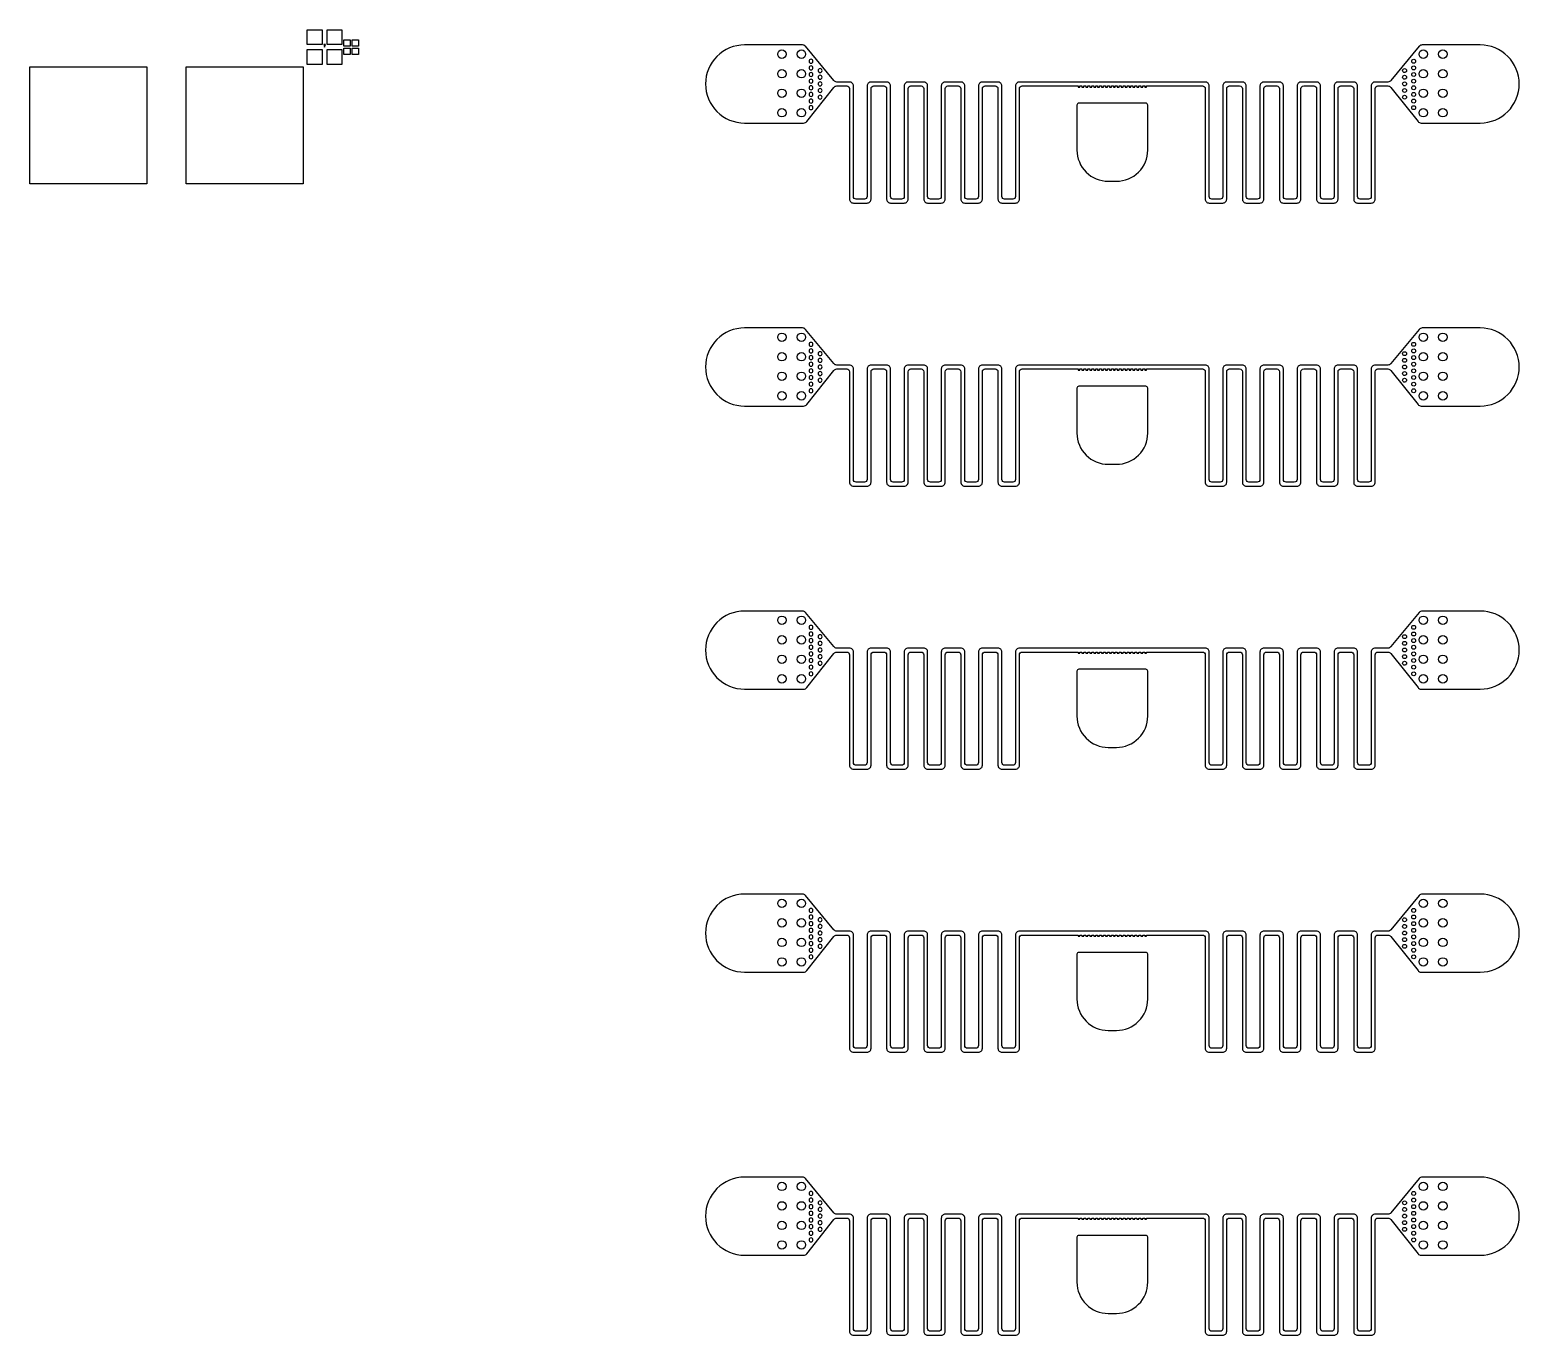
# Model space of a CAD drawing. Header units: millimetres. Extents: x -41.5 to 41.5, y -33 to 36.3.
# Drawn here: x -41.55 to -3.41, y -32.99 to 0.44 of the extents above; entities that cross this region are included whole.
import ezdxf

# ---------------------------------------------------------------- set-up
doc = ezdxf.new("R2010")
doc.units = ezdxf.units.MM

# ---------------------------------------------------------------- blocks, each defined once
blk = doc.blocks.new('*U154')
blk.add_circle((0, 0), 0.05)
blk = doc.blocks.new('*U155')
at = {"color": 0, "linetype": 'ByBlock', "lineweight": -2, "transparency": 16777216}
for p in [(0, 1.19), (0, 1.02), (0, 0.85), (0, 0.68), (0, 0.51), (0, 0.34), (0, 0.17), (0, 0)]:
    blk.add_blockref('*U154', p, dxfattribs=at)
blk = doc.blocks.new('*U156')
blk.add_circle((0, 0), 0.05)
blk = doc.blocks.new('*U149')
at = {"color": 0, "linetype": 'ByBlock', "lineweight": -2, "transparency": 16777216}
for p in [(0, 0.68), (0, 0.51), (0, 0.34), (0, 0.17), (0, 0)]:
    blk.add_blockref('*U156', p, dxfattribs=at)
blk = doc.blocks.new('*U151')
blk.add_circle((0, 0), 0.05)
blk = doc.blocks.new('*U150')
at = {"color": 0, "linetype": 'ByBlock', "lineweight": -2, "transparency": 16777216}
for p in [(0, 1.19), (0, 1.02), (0, 0.85), (0, 0.68), (0, 0.51), (0, 0.34), (0, 0.17), (0, 0)]:
    blk.add_blockref('*U151', p, dxfattribs=at)
blk = doc.blocks.new('*U152')
blk.add_circle((0, 0), 0.05)
blk = doc.blocks.new('*U153')
at = {"color": 0, "linetype": 'ByBlock', "lineweight": -2, "transparency": 16777216}
for p in [(0, 0.68), (0, 0.51), (0, 0.34), (0, 0.17), (0, 0)]:
    blk.add_blockref('*U152', p, dxfattribs=at)
blk = doc.blocks.new('*U250')
blk.add_circle((0, 0), 0.05)
blk = doc.blocks.new('*U251')
at = {"color": 0, "linetype": 'ByBlock', "lineweight": -2, "transparency": 16777216}
for p in [(0, 1.19), (0, 1.02), (0, 0.85), (0, 0.68), (0, 0.51), (0, 0.34), (0, 0.17), (0, 0)]:
    blk.add_blockref('*U250', p, dxfattribs=at)
blk = doc.blocks.new('*U252')
blk.add_circle((0, 0), 0.05)
blk = doc.blocks.new('*U245')
at = {"color": 0, "linetype": 'ByBlock', "lineweight": -2, "transparency": 16777216}
for p in [(0, 0.68), (0, 0.51), (0, 0.34), (0, 0.17), (0, 0)]:
    blk.add_blockref('*U252', p, dxfattribs=at)
blk = doc.blocks.new('*U247')
blk.add_circle((0, 0), 0.05)
blk = doc.blocks.new('*U246')
at = {"color": 0, "linetype": 'ByBlock', "lineweight": -2, "transparency": 16777216}
for p in [(0, 1.19), (0, 1.02), (0, 0.85), (0, 0.68), (0, 0.51), (0, 0.34), (0, 0.17), (0, 0)]:
    blk.add_blockref('*U247', p, dxfattribs=at)
blk = doc.blocks.new('*U248')
blk.add_circle((0, 0), 0.05)
blk = doc.blocks.new('*U249')
at = {"color": 0, "linetype": 'ByBlock', "lineweight": -2, "transparency": 16777216}
for p in [(0, 0.68), (0, 0.51), (0, 0.34), (0, 0.17), (0, 0)]:
    blk.add_blockref('*U248', p, dxfattribs=at)
blk = doc.blocks.new('*U258')
blk.add_circle((0, 0), 0.05)
blk = doc.blocks.new('*U259')
at = {"color": 0, "linetype": 'ByBlock', "lineweight": -2, "transparency": 16777216}
for p in [(0, 1.19), (0, 1.02), (0, 0.85), (0, 0.68), (0, 0.51), (0, 0.34), (0, 0.17), (0, 0)]:
    blk.add_blockref('*U258', p, dxfattribs=at)
blk = doc.blocks.new('*U260')
blk.add_circle((0, 0), 0.05)
blk = doc.blocks.new('*U253')
at = {"color": 0, "linetype": 'ByBlock', "lineweight": -2, "transparency": 16777216}
for p in [(0, 0.68), (0, 0.51), (0, 0.34), (0, 0.17), (0, 0)]:
    blk.add_blockref('*U260', p, dxfattribs=at)
blk = doc.blocks.new('*U255')
blk.add_circle((0, 0), 0.05)
blk = doc.blocks.new('*U254')
at = {"color": 0, "linetype": 'ByBlock', "lineweight": -2, "transparency": 16777216}
for p in [(0, 1.19), (0, 1.02), (0, 0.85), (0, 0.68), (0, 0.51), (0, 0.34), (0, 0.17), (0, 0)]:
    blk.add_blockref('*U255', p, dxfattribs=at)
blk = doc.blocks.new('*U256')
blk.add_circle((0, 0), 0.05)
blk = doc.blocks.new('*U257')
at = {"color": 0, "linetype": 'ByBlock', "lineweight": -2, "transparency": 16777216}
for p in [(0, 0.68), (0, 0.51), (0, 0.34), (0, 0.17), (0, 0)]:
    blk.add_blockref('*U256', p, dxfattribs=at)
blk = doc.blocks.new('*U266')
blk.add_circle((0, 0), 0.05)
blk = doc.blocks.new('*U267')
at = {"color": 0, "linetype": 'ByBlock', "lineweight": -2, "transparency": 16777216}
for p in [(0, 1.19), (0, 1.02), (0, 0.85), (0, 0.68), (0, 0.51), (0, 0.34), (0, 0.17), (0, 0)]:
    blk.add_blockref('*U266', p, dxfattribs=at)
blk = doc.blocks.new('*U268')
blk.add_circle((0, 0), 0.05)
blk = doc.blocks.new('*U261')
at = {"color": 0, "linetype": 'ByBlock', "lineweight": -2, "transparency": 16777216}
for p in [(0, 0.68), (0, 0.51), (0, 0.34), (0, 0.17), (0, 0)]:
    blk.add_blockref('*U268', p, dxfattribs=at)
blk = doc.blocks.new('*U263')
blk.add_circle((0, 0), 0.05)
blk = doc.blocks.new('*U262')
at = {"color": 0, "linetype": 'ByBlock', "lineweight": -2, "transparency": 16777216}
for p in [(0, 1.19), (0, 1.02), (0, 0.85), (0, 0.68), (0, 0.51), (0, 0.34), (0, 0.17), (0, 0)]:
    blk.add_blockref('*U263', p, dxfattribs=at)
blk = doc.blocks.new('*U264')
blk.add_circle((0, 0), 0.05)
blk = doc.blocks.new('*U265')
at = {"color": 0, "linetype": 'ByBlock', "lineweight": -2, "transparency": 16777216}
for p in [(0, 0.68), (0, 0.51), (0, 0.34), (0, 0.17), (0, 0)]:
    blk.add_blockref('*U264', p, dxfattribs=at)
blk = doc.blocks.new('*U274')
blk.add_circle((0, 0), 0.05)
blk = doc.blocks.new('*U275')
at = {"color": 0, "linetype": 'ByBlock', "lineweight": -2, "transparency": 16777216}
for p in [(0, 1.19), (0, 1.02), (0, 0.85), (0, 0.68), (0, 0.51), (0, 0.34), (0, 0.17), (0, 0)]:
    blk.add_blockref('*U274', p, dxfattribs=at)
blk = doc.blocks.new('*U276')
blk.add_circle((0, 0), 0.05)
blk = doc.blocks.new('*U269')
at = {"color": 0, "linetype": 'ByBlock', "lineweight": -2, "transparency": 16777216}
for p in [(0, 0.68), (0, 0.51), (0, 0.34), (0, 0.17), (0, 0)]:
    blk.add_blockref('*U276', p, dxfattribs=at)
blk = doc.blocks.new('*U271')
blk.add_circle((0, 0), 0.05)
blk = doc.blocks.new('*U270')
at = {"color": 0, "linetype": 'ByBlock', "lineweight": -2, "transparency": 16777216}
for p in [(0, 1.19), (0, 1.02), (0, 0.85), (0, 0.68), (0, 0.51), (0, 0.34), (0, 0.17), (0, 0)]:
    blk.add_blockref('*U271', p, dxfattribs=at)
blk = doc.blocks.new('*U272')
blk.add_circle((0, 0), 0.05)
blk = doc.blocks.new('*U273')
at = {"color": 0, "linetype": 'ByBlock', "lineweight": -2, "transparency": 16777216}
for p in [(0, 0.68), (0, 0.51), (0, 0.34), (0, 0.17), (0, 0)]:
    blk.add_blockref('*U272', p, dxfattribs=at)

msp = doc.modelspace()

# ---------------------------------------------------------------- linework, layer by layer
for points in [[(-34.445, 0.445), (-34.064, 0.445), (-34.064, 0.064), (-34.445, 0.064)], [(-34.445, 0.445), (-34.064, 0.445), (-34.064, 0.064), (-34.445, 0.064)], [(-33.936, 0.445), (-33.555, 0.445), (-33.555, 0.064), (-33.936, 0.064)], [(-33.936, 0.445), (-33.555, 0.445), (-33.555, 0.064), (-33.936, 0.064)], [(-33.98, 0.064), (-34, 0.064), (-34.02, 0.064), (-34, 0)], [(-33.98, 0.064), (-34, 0.064), (-34.02, 0.064), (-34, 0)], [(-33.509, 0.19), (-33.346, 0.19), (-33.346, 0.027), (-33.509, 0.027)], [(-33.292, 0.19), (-33.13, 0.19), (-33.13, 0.027), (-33.292, 0.027)], [(-34.445, -0.064), (-34.064, -0.064), (-34.064, -0.445), (-34.445, -0.445)], [(-34.445, -0.064), (-34.064, -0.064), (-34.064, -0.445), (-34.445, -0.445)], [(-33.936, -0.064), (-33.555, -0.064), (-33.555, -0.445), (-33.936, -0.445)], [(-33.936, -0.064), (-33.555, -0.064), (-33.555, -0.445), (-33.936, -0.445)], [(-33.509, -0.027), (-33.346, -0.027), (-33.346, -0.19), (-33.509, -0.19)], [(-33.292, -0.027), (-33.13, -0.027), (-33.13, -0.19), (-33.292, -0.19)], [(-41.548, -0.5), (-38.548, -0.5), (-38.548, -3.5), (-41.548, -3.5)], [(-41.548, -0.5), (-38.548, -0.5), (-38.548, -3.5), (-41.548, -3.5)], [(-37.548, -0.5), (-34.548, -0.5), (-34.548, -3.5), (-37.548, -3.5)], [(-37.548, -0.5), (-34.548, -0.5), (-34.548, -3.5), (-37.548, -3.5)]]:
    msp.add_lwpolyline(points, close=True)
for points in [[(-13.505, -0.993), (-13.505, -1.023), (-13.455, -1.023), (-13.455, -0.993), (-13.405, -0.993), (-13.405, -1.023), (-13.355, -1.023), (-13.355, -0.993), (-13.304, -0.993), (-13.304, -1.023), (-13.254, -1.023), (-13.254, -0.993), (-13.204, -0.993), (-13.204, -1.023), (-13.154, -1.023), (-13.154, -0.993), (-13.103, -0.993), (-13.103, -1.023), (-13.053, -1.023), (-13.053, -0.993), (-13.003, -0.993), (-13.003, -1.023), (-12.953, -1.023), (-12.953, -0.993), (-12.023, -0.993), (-11.523, -0.993, -0.414214), (-11.453, -1.063), (-11.453, -3.893, 0.414214), (-11.353, -3.993), (-11.053, -3.993), (-11.003, -3.993, 0.414214), (-10.903, -3.893), (-10.903, -1.063, -0.414214), (-10.833, -0.993), (-10.573, -0.993, -0.414214), (-10.503, -1.063), (-10.503, -3.893, 0.414214), (-10.403, -3.993), (-10.103, -3.993), (-10.053, -3.993, 0.414214), (-9.953, -3.893), (-9.953, -1.063, -0.414214), (-9.883, -0.993), (-9.623, -0.993, -0.414214), (-9.553, -1.063), (-9.553, -3.893, 0.414214), (-9.453, -3.993), (-9.153, -3.993), (-9.103, -3.993, 0.414214), (-9.003, -3.893), (-9.003, -1.063, -0.414214), (-8.933, -0.993), (-8.673, -0.993, -0.414214), (-8.603, -1.063), (-8.603, -3.893, 0.414214), (-8.503, -3.993), (-8.203, -3.993), (-8.153, -3.993, 0.414214), (-8.053, -3.893), (-8.053, -1.063, -0.414214), (-7.983, -0.993), (-7.723, -0.993, -0.414214), (-7.653, -1.063), (-7.653, -3.893, 0.414214), (-7.553, -3.993), (-7.253, -3.993), (-7.203, -3.993, 0.414214), (-7.103, -3.893), (-7.103, -1.063, -0.414214), (-7.033, -0.993), (-6.778, -0.993, -0.228975), (-6.699, -1.031), (-6.006, -1.905, 0.228975), (-5.928, -1.943), (-4.476, -1.943), (-4.415, -1.943, 0.414214), (-3.415, -0.943, 0.414214), (-4.415, 0.057), (-5.898, 0.057, 0.223992), (-5.975, 0.021), (-6.698, -0.856, -0.223992), (-6.776, -0.893), (-7.103, -0.893, 0.414214), (-7.203, -0.993), (-7.203, -3.823, -0.414214), (-7.273, -3.893), (-7.483, -3.893, -0.414214), (-7.553, -3.823), (-7.553, -0.993, 0.414214), (-7.653, -0.893), (-7.753, -0.893), (-8.053, -0.893, 0.414214), (-8.153, -0.993), (-8.153, -3.823, -0.414214), (-8.223, -3.893), (-8.433, -3.893, -0.414214), (-8.503, -3.823), (-8.503, -0.993, 0.414214), (-8.603, -0.893), (-8.703, -0.893), (-9.003, -0.893, 0.414214), (-9.103, -0.993), (-9.103, -3.823, -0.414214), (-9.173, -3.893), (-9.383, -3.893, -0.414214), (-9.453, -3.823), (-9.453, -0.993, 0.414214), (-9.553, -0.893), (-9.653, -0.893), (-9.953, -0.893, 0.414214), (-10.053, -0.993), (-10.053, -3.823, -0.414214), (-10.123, -3.893), (-10.333, -3.893, -0.414214), (-10.403, -3.823), (-10.403, -0.993, 0.414214), (-10.503, -0.893), (-10.603, -0.893), (-10.903, -0.893, 0.414214), (-11.003, -0.993), (-11.003, -3.823, -0.414214), (-11.073, -3.893), (-11.283, -3.893, -0.414214), (-11.353, -3.823), (-11.353, -0.993, 0.414214), (-11.453, -0.893), (-11.503, -0.893), (-12.003, -0.893), (-15.66, -0.893), (-16.21, -0.893, 0.414214), (-16.31, -0.993), (-16.31, -3.823, -0.414214), (-16.38, -3.893), (-16.59, -3.893, -0.414214), (-16.66, -3.823), (-16.66, -0.993, 0.414214), (-16.76, -0.893), (-17.06, -0.893), (-17.16, -0.893, 0.414214), (-17.26, -0.993), (-17.26, -3.823, -0.414214), (-17.33, -3.893), (-17.54, -3.893, -0.414214), (-17.61, -3.823), (-17.61, -0.993, 0.414214), (-17.71, -0.893), (-18.01, -0.893), (-18.11, -0.893, 0.414214), (-18.21, -0.993), (-18.21, -3.823, -0.414214), (-18.28, -3.893), (-18.49, -3.893, -0.414214), (-18.56, -3.823), (-18.56, -0.993, 0.414214), (-18.66, -0.893), (-18.96, -0.893), (-19.06, -0.893, 0.414214), (-19.16, -0.993), (-19.16, -3.823, -0.414214), (-19.23, -3.893), (-19.44, -3.893, -0.414214), (-19.51, -3.823), (-19.51, -0.993, 0.414214), (-19.61, -0.893), (-19.91, -0.893), (-20.01, -0.893, 0.414214), (-20.11, -0.993), (-20.11, -3.823, -0.414214), (-20.18, -3.893), (-20.39, -3.893, -0.414214), (-20.46, -3.823), (-20.46, -0.993, 0.414214), (-20.56, -0.893), (-20.887, -0.893, -0.223992), (-20.964, -0.856), (-21.687, 0.021, 0.223992), (-21.765, 0.057), (-23.248, 0.057, 0.414214), (-24.248, -0.943, 0.414214), (-23.248, -1.943), (-23.187, -1.943), (-21.735, -1.943, 0.228975), (-21.657, -1.905), (-20.964, -1.031, -0.228975), (-20.885, -0.993), (-20.63, -0.993, -0.414214), (-20.56, -1.063), (-20.56, -3.893, 0.414214), (-20.46, -3.993), (-20.41, -3.993), (-20.11, -3.993, 0.414214), (-20.01, -3.893), (-20.01, -1.063, -0.414214), (-19.94, -0.993), (-19.68, -0.993, -0.414214), (-19.61, -1.063), (-19.61, -3.893, 0.414214), (-19.51, -3.993), (-19.46, -3.993), (-19.16, -3.993, 0.414214), (-19.06, -3.893), (-19.06, -1.063, -0.414214), (-18.99, -0.993), (-18.73, -0.993, -0.414214), (-18.66, -1.063), (-18.66, -3.893, 0.414214), (-18.56, -3.993), (-18.51, -3.993), (-18.21, -3.993, 0.414214), (-18.11, -3.893), (-18.11, -1.063, -0.414214), (-18.04, -0.993), (-17.78, -0.993, -0.414214), (-17.71, -1.063), (-17.71, -3.893, 0.414214), (-17.61, -3.993), (-17.56, -3.993), (-17.26, -3.993, 0.414214), (-17.16, -3.893), (-17.16, -1.063, -0.414214), (-17.09, -0.993), (-16.83, -0.993, -0.414214), (-16.76, -1.063), (-16.76, -3.893, 0.414214), (-16.66, -3.993), (-16.61, -3.993), (-16.31, -3.993, 0.414214), (-16.21, -3.893), (-16.21, -1.063, -0.414214), (-16.14, -0.993), (-15.64, -0.993), (-14.71, -0.993), (-14.71, -1.023), (-14.66, -1.023), (-14.66, -0.993), (-14.609, -0.993), (-14.609, -1.023), (-14.559, -1.023), (-14.559, -0.993), (-14.509, -0.993), (-14.509, -1.023), (-14.459, -1.023), (-14.459, -0.993), (-14.409, -0.993), (-14.409, -1.023), (-14.359, -1.023), (-14.359, -0.993), (-14.308, -0.993), (-14.308, -1.023), (-14.258, -1.023), (-14.258, -0.993), (-14.208, -0.993), (-14.208, -1.023), (-14.158, -1.023), (-14.158, -0.993), (-14.108, -0.993), (-14.108, -1.023), (-14.058, -1.023), (-14.058, -0.993), (-14.007, -0.993), (-14.007, -1.023), (-13.957, -1.023), (-13.957, -0.993), (-13.907, -0.993), (-13.907, -1.023), (-13.857, -1.023), (-13.857, -0.993), (-13.806, -0.993), (-13.806, -1.023), (-13.756, -1.023), (-13.756, -0.993), (-13.706, -0.993), (-13.706, -1.023), (-13.656, -1.023), (-13.656, -0.993), (-13.605, -0.993), (-13.605, -1.023), (-13.555, -1.023), (-13.555, -0.993)], [(-14.682, -1.435), (-14.687, -1.435), (-14.687, -1.435), (-14.687, -1.435, 0.414214), (-14.737, -1.485), (-14.737, -2.635, 0.414214), (-13.937, -3.435), (-13.725, -3.435, 0.414214), (-12.925, -2.635), (-12.925, -1.485, 0.414214), (-12.975, -1.435), (-12.975, -1.435), (-12.98, -1.435), (-13.076, -1.435), (-13.081, -1.435), (-13.176, -1.435), (-13.181, -1.435), (-13.277, -1.435), (-13.282, -1.435), (-13.377, -1.435), (-13.382, -1.435), (-13.478, -1.435), (-13.483, -1.435), (-13.578, -1.435), (-13.583, -1.435), (-13.678, -1.435), (-13.683, -1.435), (-13.779, -1.435), (-13.784, -1.435), (-13.879, -1.435), (-13.884, -1.435), (-13.98, -1.435), (-13.985, -1.435), (-14.08, -1.435), (-14.085, -1.435), (-14.18, -1.435), (-14.185, -1.435), (-14.281, -1.435), (-14.286, -1.435), (-14.381, -1.435), (-14.386, -1.435), (-14.482, -1.435), (-14.487, -1.435), (-14.582, -1.435), (-14.587, -1.435)], [(-13.505, -8.242), (-13.505, -8.272), (-13.455, -8.272), (-13.455, -8.242), (-13.405, -8.242), (-13.405, -8.272), (-13.355, -8.272), (-13.355, -8.242), (-13.304, -8.242), (-13.304, -8.272), (-13.254, -8.272), (-13.254, -8.242), (-13.204, -8.242), (-13.204, -8.272), (-13.154, -8.272), (-13.154, -8.242), (-13.103, -8.242), (-13.103, -8.272), (-13.053, -8.272), (-13.053, -8.242), (-13.003, -8.242), (-13.003, -8.272), (-12.953, -8.272), (-12.953, -8.242), (-12.023, -8.242), (-11.523, -8.242, -0.414214), (-11.453, -8.312), (-11.453, -11.142, 0.414214), (-11.353, -11.242), (-11.053, -11.242), (-11.003, -11.242, 0.414214), (-10.903, -11.142), (-10.903, -8.312, -0.414214), (-10.833, -8.242), (-10.573, -8.242, -0.414214), (-10.503, -8.312), (-10.503, -11.142, 0.414214), (-10.403, -11.242), (-10.103, -11.242), (-10.053, -11.242, 0.414214), (-9.953, -11.142), (-9.953, -8.312, -0.414214), (-9.883, -8.242), (-9.623, -8.242, -0.414214), (-9.553, -8.312), (-9.553, -11.142, 0.414214), (-9.453, -11.242), (-9.153, -11.242), (-9.103, -11.242, 0.414214), (-9.003, -11.142), (-9.003, -8.312, -0.414214), (-8.933, -8.242), (-8.673, -8.242, -0.414214), (-8.603, -8.312), (-8.603, -11.142, 0.414214), (-8.503, -11.242), (-8.203, -11.242), (-8.153, -11.242, 0.414214), (-8.053, -11.142), (-8.053, -8.312, -0.414214), (-7.983, -8.242), (-7.723, -8.242, -0.414214), (-7.653, -8.312), (-7.653, -11.142, 0.414214), (-7.553, -11.242), (-7.253, -11.242), (-7.203, -11.242, 0.414214), (-7.103, -11.142), (-7.103, -8.312, -0.414214), (-7.033, -8.242), (-6.778, -8.242, -0.228975), (-6.699, -8.28), (-6.006, -9.154, 0.228975), (-5.928, -9.192), (-4.476, -9.192), (-4.415, -9.192, 0.414214), (-3.415, -8.192, 0.414214), (-4.415, -7.192), (-5.898, -7.192, 0.223992), (-5.975, -7.229), (-6.698, -8.106, -0.223992), (-6.776, -8.142), (-7.103, -8.142, 0.414214), (-7.203, -8.242), (-7.203, -11.072, -0.414214), (-7.273, -11.142), (-7.483, -11.142, -0.414214), (-7.553, -11.072), (-7.553, -8.242, 0.414214), (-7.653, -8.142), (-7.753, -8.142), (-8.053, -8.142, 0.414214), (-8.153, -8.242), (-8.153, -11.072, -0.414214), (-8.223, -11.142), (-8.433, -11.142, -0.414214), (-8.503, -11.072), (-8.503, -8.242, 0.414214), (-8.603, -8.142), (-8.703, -8.142), (-9.003, -8.142, 0.414214), (-9.103, -8.242), (-9.103, -11.072, -0.414214), (-9.173, -11.142), (-9.383, -11.142, -0.414214), (-9.453, -11.072), (-9.453, -8.242, 0.414214), (-9.553, -8.142), (-9.653, -8.142), (-9.953, -8.142, 0.414214), (-10.053, -8.242), (-10.053, -11.072, -0.414214), (-10.123, -11.142), (-10.333, -11.142, -0.414214), (-10.403, -11.072), (-10.403, -8.242, 0.414214), (-10.503, -8.142), (-10.603, -8.142), (-10.903, -8.142, 0.414214), (-11.003, -8.242), (-11.003, -11.072, -0.414214), (-11.073, -11.142), (-11.283, -11.142, -0.414214), (-11.353, -11.072), (-11.353, -8.242, 0.414214), (-11.453, -8.142), (-11.503, -8.142), (-12.003, -8.142), (-15.66, -8.142), (-16.21, -8.142, 0.414214), (-16.31, -8.242), (-16.31, -11.072, -0.414214), (-16.38, -11.142), (-16.59, -11.142, -0.414214), (-16.66, -11.072), (-16.66, -8.242, 0.414214), (-16.76, -8.142), (-17.06, -8.142), (-17.16, -8.142, 0.414214), (-17.26, -8.242), (-17.26, -11.072, -0.414214), (-17.33, -11.142), (-17.54, -11.142, -0.414214), (-17.61, -11.072), (-17.61, -8.242, 0.414214), (-17.71, -8.142), (-18.01, -8.142), (-18.11, -8.142, 0.414214), (-18.21, -8.242), (-18.21, -11.072, -0.414214), (-18.28, -11.142), (-18.49, -11.142, -0.414214), (-18.56, -11.072), (-18.56, -8.242, 0.414214), (-18.66, -8.142), (-18.96, -8.142), (-19.06, -8.142, 0.414214), (-19.16, -8.242), (-19.16, -11.072, -0.414214), (-19.23, -11.142), (-19.44, -11.142, -0.414214), (-19.51, -11.072), (-19.51, -8.242, 0.414214), (-19.61, -8.142), (-19.91, -8.142), (-20.01, -8.142, 0.414214), (-20.11, -8.242), (-20.11, -11.072, -0.414214), (-20.18, -11.142), (-20.39, -11.142, -0.414214), (-20.46, -11.072), (-20.46, -8.242, 0.414214), (-20.56, -8.142), (-20.887, -8.142, -0.223992), (-20.964, -8.106), (-21.687, -7.229, 0.223992), (-21.765, -7.192), (-23.248, -7.192, 0.414214), (-24.248, -8.192, 0.414214), (-23.248, -9.192), (-23.187, -9.192), (-21.735, -9.192, 0.228975), (-21.657, -9.154), (-20.964, -8.28, -0.228975), (-20.885, -8.242), (-20.63, -8.242, -0.414214), (-20.56, -8.312), (-20.56, -11.142, 0.414214), (-20.46, -11.242), (-20.41, -11.242), (-20.11, -11.242, 0.414214), (-20.01, -11.142), (-20.01, -8.312, -0.414214), (-19.94, -8.242), (-19.68, -8.242, -0.414214), (-19.61, -8.312), (-19.61, -11.142, 0.414214), (-19.51, -11.242), (-19.46, -11.242), (-19.16, -11.242, 0.414214), (-19.06, -11.142), (-19.06, -8.312, -0.414214), (-18.99, -8.242), (-18.73, -8.242, -0.414214), (-18.66, -8.312), (-18.66, -11.142, 0.414214), (-18.56, -11.242), (-18.51, -11.242), (-18.21, -11.242, 0.414214), (-18.11, -11.142), (-18.11, -8.312, -0.414214), (-18.04, -8.242), (-17.78, -8.242, -0.414214), (-17.71, -8.312), (-17.71, -11.142, 0.414214), (-17.61, -11.242), (-17.56, -11.242), (-17.26, -11.242, 0.414214), (-17.16, -11.142), (-17.16, -8.312, -0.414214), (-17.09, -8.242), (-16.83, -8.242, -0.414214), (-16.76, -8.312), (-16.76, -11.142, 0.414214), (-16.66, -11.242), (-16.61, -11.242), (-16.31, -11.242, 0.414214), (-16.21, -11.142), (-16.21, -8.312, -0.414214), (-16.14, -8.242), (-15.64, -8.242), (-14.71, -8.242), (-14.71, -8.272), (-14.66, -8.272), (-14.66, -8.242), (-14.609, -8.242), (-14.609, -8.272), (-14.559, -8.272), (-14.559, -8.242), (-14.509, -8.242), (-14.509, -8.272), (-14.459, -8.272), (-14.459, -8.242), (-14.409, -8.242), (-14.409, -8.272), (-14.359, -8.272), (-14.359, -8.242), (-14.308, -8.242), (-14.308, -8.272), (-14.258, -8.272), (-14.258, -8.242), (-14.208, -8.242), (-14.208, -8.272), (-14.158, -8.272), (-14.158, -8.242), (-14.108, -8.242), (-14.108, -8.272), (-14.058, -8.272), (-14.058, -8.242), (-14.007, -8.242), (-14.007, -8.272), (-13.957, -8.272), (-13.957, -8.242), (-13.907, -8.242), (-13.907, -8.272), (-13.857, -8.272), (-13.857, -8.242), (-13.806, -8.242), (-13.806, -8.272), (-13.756, -8.272), (-13.756, -8.242), (-13.706, -8.242), (-13.706, -8.272), (-13.656, -8.272), (-13.656, -8.242), (-13.605, -8.242), (-13.605, -8.272), (-13.555, -8.272), (-13.555, -8.242)], [(-14.682, -8.685), (-14.687, -8.685), (-14.687, -8.685), (-14.687, -8.685, 0.414214), (-14.737, -8.735), (-14.737, -9.885, 0.414214), (-13.937, -10.685), (-13.725, -10.685, 0.414214), (-12.925, -9.885), (-12.925, -8.735, 0.414214), (-12.975, -8.685), (-12.975, -8.685), (-12.98, -8.685), (-13.076, -8.685), (-13.081, -8.685), (-13.176, -8.685), (-13.181, -8.685), (-13.277, -8.685), (-13.282, -8.685), (-13.377, -8.685), (-13.382, -8.685), (-13.478, -8.685), (-13.483, -8.685), (-13.578, -8.685), (-13.583, -8.685), (-13.678, -8.685), (-13.683, -8.685), (-13.779, -8.685), (-13.784, -8.685), (-13.879, -8.685), (-13.884, -8.685), (-13.98, -8.685), (-13.985, -8.685), (-14.08, -8.685), (-14.085, -8.685), (-14.18, -8.685), (-14.185, -8.685), (-14.281, -8.685), (-14.286, -8.685), (-14.381, -8.685), (-14.386, -8.685), (-14.482, -8.685), (-14.487, -8.685), (-14.582, -8.685), (-14.587, -8.685)], [(-13.505, -15.492), (-13.505, -15.522), (-13.455, -15.522), (-13.455, -15.492), (-13.405, -15.492), (-13.405, -15.522), (-13.355, -15.522), (-13.355, -15.492), (-13.304, -15.492), (-13.304, -15.522), (-13.254, -15.522), (-13.254, -15.492), (-13.204, -15.492), (-13.204, -15.522), (-13.154, -15.522), (-13.154, -15.492), (-13.103, -15.492), (-13.103, -15.522), (-13.053, -15.522), (-13.053, -15.492), (-13.003, -15.492), (-13.003, -15.522), (-12.953, -15.522), (-12.953, -15.492), (-12.023, -15.492), (-11.523, -15.492, -0.414214), (-11.453, -15.562), (-11.453, -18.392, 0.414214), (-11.353, -18.492), (-11.053, -18.492), (-11.003, -18.492, 0.414214), (-10.903, -18.392), (-10.903, -15.562, -0.414214), (-10.833, -15.492), (-10.573, -15.492, -0.414214), (-10.503, -15.562), (-10.503, -18.392, 0.414214), (-10.403, -18.492), (-10.103, -18.492), (-10.053, -18.492, 0.414214), (-9.953, -18.392), (-9.953, -15.562, -0.414214), (-9.883, -15.492), (-9.623, -15.492, -0.414214), (-9.553, -15.562), (-9.553, -18.392, 0.414214), (-9.453, -18.492), (-9.153, -18.492), (-9.103, -18.492, 0.414214), (-9.003, -18.392), (-9.003, -15.562, -0.414214), (-8.933, -15.492), (-8.673, -15.492, -0.414214), (-8.603, -15.562), (-8.603, -18.392, 0.414214), (-8.503, -18.492), (-8.203, -18.492), (-8.153, -18.492, 0.414214), (-8.053, -18.392), (-8.053, -15.562, -0.414214), (-7.983, -15.492), (-7.723, -15.492, -0.414214), (-7.653, -15.562), (-7.653, -18.392, 0.414214), (-7.553, -18.492), (-7.253, -18.492), (-7.203, -18.492, 0.414214), (-7.103, -18.392), (-7.103, -15.562, -0.414214), (-7.033, -15.492), (-6.778, -15.492, -0.228975), (-6.699, -15.53), (-6.006, -16.404, 0.228975), (-5.928, -16.442), (-4.476, -16.442), (-4.415, -16.442, 0.414214), (-3.415, -15.442, 0.414214), (-4.415, -14.442), (-5.898, -14.442, 0.223992), (-5.975, -14.478), (-6.698, -15.355, -0.223992), (-6.776, -15.392), (-7.103, -15.392, 0.414214), (-7.203, -15.492), (-7.203, -18.322, -0.414214), (-7.273, -18.392), (-7.483, -18.392, -0.414214), (-7.553, -18.322), (-7.553, -15.492, 0.414214), (-7.653, -15.392), (-7.753, -15.392), (-8.053, -15.392, 0.414214), (-8.153, -15.492), (-8.153, -18.322, -0.414214), (-8.223, -18.392), (-8.433, -18.392, -0.414214), (-8.503, -18.322), (-8.503, -15.492, 0.414214), (-8.603, -15.392), (-8.703, -15.392), (-9.003, -15.392, 0.414214), (-9.103, -15.492), (-9.103, -18.322, -0.414214), (-9.173, -18.392), (-9.383, -18.392, -0.414214), (-9.453, -18.322), (-9.453, -15.492, 0.414214), (-9.553, -15.392), (-9.653, -15.392), (-9.953, -15.392, 0.414214), (-10.053, -15.492), (-10.053, -18.322, -0.414214), (-10.123, -18.392), (-10.333, -18.392, -0.414214), (-10.403, -18.322), (-10.403, -15.492, 0.414214), (-10.503, -15.392), (-10.603, -15.392), (-10.903, -15.392, 0.414214), (-11.003, -15.492), (-11.003, -18.322, -0.414214), (-11.073, -18.392), (-11.283, -18.392, -0.414214), (-11.353, -18.322), (-11.353, -15.492, 0.414214), (-11.453, -15.392), (-11.503, -15.392), (-12.003, -15.392), (-15.66, -15.392), (-16.21, -15.392, 0.414214), (-16.31, -15.492), (-16.31, -18.322, -0.414214), (-16.38, -18.392), (-16.59, -18.392, -0.414214), (-16.66, -18.322), (-16.66, -15.492, 0.414214), (-16.76, -15.392), (-17.06, -15.392), (-17.16, -15.392, 0.414214), (-17.26, -15.492), (-17.26, -18.322, -0.414214), (-17.33, -18.392), (-17.54, -18.392, -0.414214), (-17.61, -18.322), (-17.61, -15.492, 0.414214), (-17.71, -15.392), (-18.01, -15.392), (-18.11, -15.392, 0.414214), (-18.21, -15.492), (-18.21, -18.322, -0.414214), (-18.28, -18.392), (-18.49, -18.392, -0.414214), (-18.56, -18.322), (-18.56, -15.492, 0.414214), (-18.66, -15.392), (-18.96, -15.392), (-19.06, -15.392, 0.414214), (-19.16, -15.492), (-19.16, -18.322, -0.414214), (-19.23, -18.392), (-19.44, -18.392, -0.414214), (-19.51, -18.322), (-19.51, -15.492, 0.414214), (-19.61, -15.392), (-19.91, -15.392), (-20.01, -15.392, 0.414214), (-20.11, -15.492), (-20.11, -18.322, -0.414214), (-20.18, -18.392), (-20.39, -18.392, -0.414214), (-20.46, -18.322), (-20.46, -15.492, 0.414214), (-20.56, -15.392), (-20.887, -15.392, -0.223992), (-20.964, -15.355), (-21.687, -14.478, 0.223992), (-21.765, -14.442), (-23.248, -14.442, 0.414214), (-24.248, -15.442, 0.414214), (-23.248, -16.442), (-23.187, -16.442), (-21.735, -16.442, 0.228975), (-21.657, -16.404), (-20.964, -15.53, -0.228975), (-20.885, -15.492), (-20.63, -15.492, -0.414214), (-20.56, -15.562), (-20.56, -18.392, 0.414214), (-20.46, -18.492), (-20.41, -18.492), (-20.11, -18.492, 0.414214), (-20.01, -18.392), (-20.01, -15.562, -0.414214), (-19.94, -15.492), (-19.68, -15.492, -0.414214), (-19.61, -15.562), (-19.61, -18.392, 0.414214), (-19.51, -18.492), (-19.46, -18.492), (-19.16, -18.492, 0.414214), (-19.06, -18.392), (-19.06, -15.562, -0.414214), (-18.99, -15.492), (-18.73, -15.492, -0.414214), (-18.66, -15.562), (-18.66, -18.392, 0.414214), (-18.56, -18.492), (-18.51, -18.492), (-18.21, -18.492, 0.414214), (-18.11, -18.392), (-18.11, -15.562, -0.414214), (-18.04, -15.492), (-17.78, -15.492, -0.414214), (-17.71, -15.562), (-17.71, -18.392, 0.414214), (-17.61, -18.492), (-17.56, -18.492), (-17.26, -18.492, 0.414214), (-17.16, -18.392), (-17.16, -15.562, -0.414214), (-17.09, -15.492), (-16.83, -15.492, -0.414214), (-16.76, -15.562), (-16.76, -18.392, 0.414214), (-16.66, -18.492), (-16.61, -18.492), (-16.31, -18.492, 0.414214), (-16.21, -18.392), (-16.21, -15.562, -0.414214), (-16.14, -15.492), (-15.64, -15.492), (-14.71, -15.492), (-14.71, -15.522), (-14.66, -15.522), (-14.66, -15.492), (-14.609, -15.492), (-14.609, -15.522), (-14.559, -15.522), (-14.559, -15.492), (-14.509, -15.492), (-14.509, -15.522), (-14.459, -15.522), (-14.459, -15.492), (-14.409, -15.492), (-14.409, -15.522), (-14.359, -15.522), (-14.359, -15.492), (-14.308, -15.492), (-14.308, -15.522), (-14.258, -15.522), (-14.258, -15.492), (-14.208, -15.492), (-14.208, -15.522), (-14.158, -15.522), (-14.158, -15.492), (-14.108, -15.492), (-14.108, -15.522), (-14.058, -15.522), (-14.058, -15.492), (-14.007, -15.492), (-14.007, -15.522), (-13.957, -15.522), (-13.957, -15.492), (-13.907, -15.492), (-13.907, -15.522), (-13.857, -15.522), (-13.857, -15.492), (-13.806, -15.492), (-13.806, -15.522), (-13.756, -15.522), (-13.756, -15.492), (-13.706, -15.492), (-13.706, -15.522), (-13.656, -15.522), (-13.656, -15.492), (-13.605, -15.492), (-13.605, -15.522), (-13.555, -15.522), (-13.555, -15.492)], [(-14.682, -15.934), (-14.687, -15.934), (-14.687, -15.934), (-14.687, -15.934, 0.414214), (-14.737, -15.984), (-14.737, -17.134, 0.414214), (-13.937, -17.934), (-13.725, -17.934, 0.414214), (-12.925, -17.134), (-12.925, -15.984, 0.414214), (-12.975, -15.934), (-12.975, -15.934), (-12.98, -15.934), (-13.076, -15.934), (-13.081, -15.934), (-13.176, -15.934), (-13.181, -15.934), (-13.277, -15.934), (-13.282, -15.934), (-13.377, -15.934), (-13.382, -15.934), (-13.478, -15.934), (-13.483, -15.934), (-13.578, -15.934), (-13.583, -15.934), (-13.678, -15.934), (-13.683, -15.934), (-13.779, -15.934), (-13.784, -15.934), (-13.879, -15.934), (-13.884, -15.934), (-13.98, -15.934), (-13.985, -15.934), (-14.08, -15.934), (-14.085, -15.934), (-14.18, -15.934), (-14.185, -15.934), (-14.281, -15.934), (-14.286, -15.934), (-14.381, -15.934), (-14.386, -15.934), (-14.482, -15.934), (-14.487, -15.934), (-14.582, -15.934), (-14.587, -15.934)], [(-13.505, -22.741), (-13.505, -22.771), (-13.455, -22.771), (-13.455, -22.741), (-13.405, -22.741), (-13.405, -22.771), (-13.355, -22.771), (-13.355, -22.741), (-13.304, -22.741), (-13.304, -22.771), (-13.254, -22.771), (-13.254, -22.741), (-13.204, -22.741), (-13.204, -22.771), (-13.154, -22.771), (-13.154, -22.741), (-13.103, -22.741), (-13.103, -22.771), (-13.053, -22.771), (-13.053, -22.741), (-13.003, -22.741), (-13.003, -22.771), (-12.953, -22.771), (-12.953, -22.741), (-12.023, -22.741), (-11.523, -22.741, -0.414214), (-11.453, -22.811), (-11.453, -25.641, 0.414214), (-11.353, -25.741), (-11.053, -25.741), (-11.003, -25.741, 0.414214), (-10.903, -25.641), (-10.903, -22.811, -0.414214), (-10.833, -22.741), (-10.573, -22.741, -0.414214), (-10.503, -22.811), (-10.503, -25.641, 0.414214), (-10.403, -25.741), (-10.103, -25.741), (-10.053, -25.741, 0.414214), (-9.953, -25.641), (-9.953, -22.811, -0.414214), (-9.883, -22.741), (-9.623, -22.741, -0.414214), (-9.553, -22.811), (-9.553, -25.641, 0.414214), (-9.453, -25.741), (-9.153, -25.741), (-9.103, -25.741, 0.414214), (-9.003, -25.641), (-9.003, -22.811, -0.414214), (-8.933, -22.741), (-8.673, -22.741, -0.414214), (-8.603, -22.811), (-8.603, -25.641, 0.414214), (-8.503, -25.741), (-8.203, -25.741), (-8.153, -25.741, 0.414214), (-8.053, -25.641), (-8.053, -22.811, -0.414214), (-7.983, -22.741), (-7.723, -22.741, -0.414214), (-7.653, -22.811), (-7.653, -25.641, 0.414214), (-7.553, -25.741), (-7.253, -25.741), (-7.203, -25.741, 0.414214), (-7.103, -25.641), (-7.103, -22.811, -0.414214), (-7.033, -22.741), (-6.778, -22.741, -0.228975), (-6.699, -22.779), (-6.006, -23.653, 0.228975), (-5.928, -23.691), (-4.476, -23.691), (-4.415, -23.691, 0.414214), (-3.415, -22.691, 0.414214), (-4.415, -21.691), (-5.898, -21.691, 0.223992), (-5.975, -21.728), (-6.698, -22.605, -0.223992), (-6.776, -22.641), (-7.103, -22.641, 0.414214), (-7.203, -22.741), (-7.203, -25.571, -0.414214), (-7.273, -25.641), (-7.483, -25.641, -0.414214), (-7.553, -25.571), (-7.553, -22.741, 0.414214), (-7.653, -22.641), (-7.753, -22.641), (-8.053, -22.641, 0.414214), (-8.153, -22.741), (-8.153, -25.571, -0.414214), (-8.223, -25.641), (-8.433, -25.641, -0.414214), (-8.503, -25.571), (-8.503, -22.741, 0.414214), (-8.603, -22.641), (-8.703, -22.641), (-9.003, -22.641, 0.414214), (-9.103, -22.741), (-9.103, -25.571, -0.414214), (-9.173, -25.641), (-9.383, -25.641, -0.414214), (-9.453, -25.571), (-9.453, -22.741, 0.414214), (-9.553, -22.641), (-9.653, -22.641), (-9.953, -22.641, 0.414214), (-10.053, -22.741), (-10.053, -25.571, -0.414214), (-10.123, -25.641), (-10.333, -25.641, -0.414214), (-10.403, -25.571), (-10.403, -22.741, 0.414214), (-10.503, -22.641), (-10.603, -22.641), (-10.903, -22.641, 0.414214), (-11.003, -22.741), (-11.003, -25.571, -0.414214), (-11.073, -25.641), (-11.283, -25.641, -0.414214), (-11.353, -25.571), (-11.353, -22.741, 0.414214), (-11.453, -22.641), (-11.503, -22.641), (-12.003, -22.641), (-15.66, -22.641), (-16.21, -22.641, 0.414214), (-16.31, -22.741), (-16.31, -25.571, -0.414214), (-16.38, -25.641), (-16.59, -25.641, -0.414214), (-16.66, -25.571), (-16.66, -22.741, 0.414214), (-16.76, -22.641), (-17.06, -22.641), (-17.16, -22.641, 0.414214), (-17.26, -22.741), (-17.26, -25.571, -0.414214), (-17.33, -25.641), (-17.54, -25.641, -0.414214), (-17.61, -25.571), (-17.61, -22.741, 0.414214), (-17.71, -22.641), (-18.01, -22.641), (-18.11, -22.641, 0.414214), (-18.21, -22.741), (-18.21, -25.571, -0.414214), (-18.28, -25.641), (-18.49, -25.641, -0.414214), (-18.56, -25.571), (-18.56, -22.741, 0.414214), (-18.66, -22.641), (-18.96, -22.641), (-19.06, -22.641, 0.414214), (-19.16, -22.741), (-19.16, -25.571, -0.414214), (-19.23, -25.641), (-19.44, -25.641, -0.414214), (-19.51, -25.571), (-19.51, -22.741, 0.414214), (-19.61, -22.641), (-19.91, -22.641), (-20.01, -22.641, 0.414214), (-20.11, -22.741), (-20.11, -25.571, -0.414214), (-20.18, -25.641), (-20.39, -25.641, -0.414214), (-20.46, -25.571), (-20.46, -22.741, 0.414214), (-20.56, -22.641), (-20.887, -22.641, -0.223992), (-20.964, -22.605), (-21.687, -21.728, 0.223992), (-21.765, -21.691), (-23.248, -21.691, 0.414214), (-24.248, -22.691, 0.414214), (-23.248, -23.691), (-23.187, -23.691), (-21.735, -23.691, 0.228975), (-21.657, -23.653), (-20.964, -22.779, -0.228975), (-20.885, -22.741), (-20.63, -22.741, -0.414214), (-20.56, -22.811), (-20.56, -25.641, 0.414214), (-20.46, -25.741), (-20.41, -25.741), (-20.11, -25.741, 0.414214), (-20.01, -25.641), (-20.01, -22.811, -0.414214), (-19.94, -22.741), (-19.68, -22.741, -0.414214), (-19.61, -22.811), (-19.61, -25.641, 0.414214), (-19.51, -25.741), (-19.46, -25.741), (-19.16, -25.741, 0.414214), (-19.06, -25.641), (-19.06, -22.811, -0.414214), (-18.99, -22.741), (-18.73, -22.741, -0.414214), (-18.66, -22.811), (-18.66, -25.641, 0.414214), (-18.56, -25.741), (-18.51, -25.741), (-18.21, -25.741, 0.414214), (-18.11, -25.641), (-18.11, -22.811, -0.414214), (-18.04, -22.741), (-17.78, -22.741, -0.414214), (-17.71, -22.811), (-17.71, -25.641, 0.414214), (-17.61, -25.741), (-17.56, -25.741), (-17.26, -25.741, 0.414214), (-17.16, -25.641), (-17.16, -22.811, -0.414214), (-17.09, -22.741), (-16.83, -22.741, -0.414214), (-16.76, -22.811), (-16.76, -25.641, 0.414214), (-16.66, -25.741), (-16.61, -25.741), (-16.31, -25.741, 0.414214), (-16.21, -25.641), (-16.21, -22.811, -0.414214), (-16.14, -22.741), (-15.64, -22.741), (-14.71, -22.741), (-14.71, -22.771), (-14.66, -22.771), (-14.66, -22.741), (-14.609, -22.741), (-14.609, -22.771), (-14.559, -22.771), (-14.559, -22.741), (-14.509, -22.741), (-14.509, -22.771), (-14.459, -22.771), (-14.459, -22.741), (-14.409, -22.741), (-14.409, -22.771), (-14.359, -22.771), (-14.359, -22.741), (-14.308, -22.741), (-14.308, -22.771), (-14.258, -22.771), (-14.258, -22.741), (-14.208, -22.741), (-14.208, -22.771), (-14.158, -22.771), (-14.158, -22.741), (-14.108, -22.741), (-14.108, -22.771), (-14.058, -22.771), (-14.058, -22.741), (-14.007, -22.741), (-14.007, -22.771), (-13.957, -22.771), (-13.957, -22.741), (-13.907, -22.741), (-13.907, -22.771), (-13.857, -22.771), (-13.857, -22.741), (-13.806, -22.741), (-13.806, -22.771), (-13.756, -22.771), (-13.756, -22.741), (-13.706, -22.741), (-13.706, -22.771), (-13.656, -22.771), (-13.656, -22.741), (-13.605, -22.741), (-13.605, -22.771), (-13.555, -22.771), (-13.555, -22.741)], [(-14.682, -23.184), (-14.687, -23.184), (-14.687, -23.184), (-14.687, -23.184, 0.414214), (-14.737, -23.234), (-14.737, -24.384, 0.414214), (-13.937, -25.184), (-13.725, -25.184, 0.414214), (-12.925, -24.384), (-12.925, -23.234, 0.414214), (-12.975, -23.184), (-12.975, -23.184), (-12.98, -23.184), (-13.076, -23.184), (-13.081, -23.184), (-13.176, -23.184), (-13.181, -23.184), (-13.277, -23.184), (-13.282, -23.184), (-13.377, -23.184), (-13.382, -23.184), (-13.478, -23.184), (-13.483, -23.184), (-13.578, -23.184), (-13.583, -23.184), (-13.678, -23.184), (-13.683, -23.184), (-13.779, -23.184), (-13.784, -23.184), (-13.879, -23.184), (-13.884, -23.184), (-13.98, -23.184), (-13.985, -23.184), (-14.08, -23.184), (-14.085, -23.184), (-14.18, -23.184), (-14.185, -23.184), (-14.281, -23.184), (-14.286, -23.184), (-14.381, -23.184), (-14.386, -23.184), (-14.482, -23.184), (-14.487, -23.184), (-14.582, -23.184), (-14.587, -23.184)], [(-13.505, -29.991), (-13.505, -30.021), (-13.455, -30.021), (-13.455, -29.991), (-13.405, -29.991), (-13.405, -30.021), (-13.355, -30.021), (-13.355, -29.991), (-13.304, -29.991), (-13.304, -30.021), (-13.254, -30.021), (-13.254, -29.991), (-13.204, -29.991), (-13.204, -30.021), (-13.154, -30.021), (-13.154, -29.991), (-13.103, -29.991), (-13.103, -30.021), (-13.053, -30.021), (-13.053, -29.991), (-13.003, -29.991), (-13.003, -30.021), (-12.953, -30.021), (-12.953, -29.991), (-12.023, -29.991), (-11.523, -29.991, -0.414214), (-11.453, -30.061), (-11.453, -32.891, 0.414214), (-11.353, -32.991), (-11.053, -32.991), (-11.003, -32.991, 0.414214), (-10.903, -32.891), (-10.903, -30.061, -0.414214), (-10.833, -29.991), (-10.573, -29.991, -0.414214), (-10.503, -30.061), (-10.503, -32.891, 0.414214), (-10.403, -32.991), (-10.103, -32.991), (-10.053, -32.991, 0.414214), (-9.953, -32.891), (-9.953, -30.061, -0.414214), (-9.883, -29.991), (-9.623, -29.991, -0.414214), (-9.553, -30.061), (-9.553, -32.891, 0.414214), (-9.453, -32.991), (-9.153, -32.991), (-9.103, -32.991, 0.414214), (-9.003, -32.891), (-9.003, -30.061, -0.414214), (-8.933, -29.991), (-8.673, -29.991, -0.414214), (-8.603, -30.061), (-8.603, -32.891, 0.414214), (-8.503, -32.991), (-8.203, -32.991), (-8.153, -32.991, 0.414214), (-8.053, -32.891), (-8.053, -30.061, -0.414214), (-7.983, -29.991), (-7.723, -29.991, -0.414214), (-7.653, -30.061), (-7.653, -32.891, 0.414214), (-7.553, -32.991), (-7.253, -32.991), (-7.203, -32.991, 0.414214), (-7.103, -32.891), (-7.103, -30.061, -0.414214), (-7.033, -29.991), (-6.778, -29.991, -0.228975), (-6.699, -30.029), (-6.006, -30.903, 0.228975), (-5.928, -30.941), (-4.476, -30.941), (-4.415, -30.941, 0.414214), (-3.415, -29.941, 0.414214), (-4.415, -28.941), (-5.898, -28.941, 0.223992), (-5.975, -28.977), (-6.698, -29.854, -0.223992), (-6.776, -29.891), (-7.103, -29.891, 0.414214), (-7.203, -29.991), (-7.203, -32.821, -0.414214), (-7.273, -32.891), (-7.483, -32.891, -0.414214), (-7.553, -32.821), (-7.553, -29.991, 0.414214), (-7.653, -29.891), (-7.753, -29.891), (-8.053, -29.891, 0.414214), (-8.153, -29.991), (-8.153, -32.821, -0.414214), (-8.223, -32.891), (-8.433, -32.891, -0.414214), (-8.503, -32.821), (-8.503, -29.991, 0.414214), (-8.603, -29.891), (-8.703, -29.891), (-9.003, -29.891, 0.414214), (-9.103, -29.991), (-9.103, -32.821, -0.414214), (-9.173, -32.891), (-9.383, -32.891, -0.414214), (-9.453, -32.821), (-9.453, -29.991, 0.414214), (-9.553, -29.891), (-9.653, -29.891), (-9.953, -29.891, 0.414214), (-10.053, -29.991), (-10.053, -32.821, -0.414214), (-10.123, -32.891), (-10.333, -32.891, -0.414214), (-10.403, -32.821), (-10.403, -29.991, 0.414214), (-10.503, -29.891), (-10.603, -29.891), (-10.903, -29.891, 0.414214), (-11.003, -29.991), (-11.003, -32.821, -0.414214), (-11.073, -32.891), (-11.283, -32.891, -0.414214), (-11.353, -32.821), (-11.353, -29.991, 0.414214), (-11.453, -29.891), (-11.503, -29.891), (-12.003, -29.891), (-15.66, -29.891), (-16.21, -29.891, 0.414214), (-16.31, -29.991), (-16.31, -32.821, -0.414214), (-16.38, -32.891), (-16.59, -32.891, -0.414214), (-16.66, -32.821), (-16.66, -29.991, 0.414214), (-16.76, -29.891), (-17.06, -29.891), (-17.16, -29.891, 0.414214), (-17.26, -29.991), (-17.26, -32.821, -0.414214), (-17.33, -32.891), (-17.54, -32.891, -0.414214), (-17.61, -32.821), (-17.61, -29.991, 0.414214), (-17.71, -29.891), (-18.01, -29.891), (-18.11, -29.891, 0.414214), (-18.21, -29.991), (-18.21, -32.821, -0.414214), (-18.28, -32.891), (-18.49, -32.891, -0.414214), (-18.56, -32.821), (-18.56, -29.991, 0.414214), (-18.66, -29.891), (-18.96, -29.891), (-19.06, -29.891, 0.414214), (-19.16, -29.991), (-19.16, -32.821, -0.414214), (-19.23, -32.891), (-19.44, -32.891, -0.414214), (-19.51, -32.821), (-19.51, -29.991, 0.414214), (-19.61, -29.891), (-19.91, -29.891), (-20.01, -29.891, 0.414214), (-20.11, -29.991), (-20.11, -32.821, -0.414214), (-20.18, -32.891), (-20.39, -32.891, -0.414214), (-20.46, -32.821), (-20.46, -29.991, 0.414214), (-20.56, -29.891), (-20.887, -29.891, -0.223992), (-20.964, -29.854), (-21.687, -28.977, 0.223992), (-21.765, -28.941), (-23.248, -28.941, 0.414214), (-24.248, -29.941, 0.414214), (-23.248, -30.941), (-23.187, -30.941), (-21.735, -30.941, 0.228975), (-21.657, -30.903), (-20.964, -30.029, -0.228975), (-20.885, -29.991), (-20.63, -29.991, -0.414214), (-20.56, -30.061), (-20.56, -32.891, 0.414214), (-20.46, -32.991), (-20.41, -32.991), (-20.11, -32.991, 0.414214), (-20.01, -32.891), (-20.01, -30.061, -0.414214), (-19.94, -29.991), (-19.68, -29.991, -0.414214), (-19.61, -30.061), (-19.61, -32.891, 0.414214), (-19.51, -32.991), (-19.46, -32.991), (-19.16, -32.991, 0.414214), (-19.06, -32.891), (-19.06, -30.061, -0.414214), (-18.99, -29.991), (-18.73, -29.991, -0.414214), (-18.66, -30.061), (-18.66, -32.891, 0.414214), (-18.56, -32.991), (-18.51, -32.991), (-18.21, -32.991, 0.414214), (-18.11, -32.891), (-18.11, -30.061, -0.414214), (-18.04, -29.991), (-17.78, -29.991, -0.414214), (-17.71, -30.061), (-17.71, -32.891, 0.414214), (-17.61, -32.991), (-17.56, -32.991), (-17.26, -32.991, 0.414214), (-17.16, -32.891), (-17.16, -30.061, -0.414214), (-17.09, -29.991), (-16.83, -29.991, -0.414214), (-16.76, -30.061), (-16.76, -32.891, 0.414214), (-16.66, -32.991), (-16.61, -32.991), (-16.31, -32.991, 0.414214), (-16.21, -32.891), (-16.21, -30.061, -0.414214), (-16.14, -29.991), (-15.64, -29.991), (-14.71, -29.991), (-14.71, -30.021), (-14.66, -30.021), (-14.66, -29.991), (-14.609, -29.991), (-14.609, -30.021), (-14.559, -30.021), (-14.559, -29.991), (-14.509, -29.991), (-14.509, -30.021), (-14.459, -30.021), (-14.459, -29.991), (-14.409, -29.991), (-14.409, -30.021), (-14.359, -30.021), (-14.359, -29.991), (-14.308, -29.991), (-14.308, -30.021), (-14.258, -30.021), (-14.258, -29.991), (-14.208, -29.991), (-14.208, -30.021), (-14.158, -30.021), (-14.158, -29.991), (-14.108, -29.991), (-14.108, -30.021), (-14.058, -30.021), (-14.058, -29.991), (-14.007, -29.991), (-14.007, -30.021), (-13.957, -30.021), (-13.957, -29.991), (-13.907, -29.991), (-13.907, -30.021), (-13.857, -30.021), (-13.857, -29.991), (-13.806, -29.991), (-13.806, -30.021), (-13.756, -30.021), (-13.756, -29.991), (-13.706, -29.991), (-13.706, -30.021), (-13.656, -30.021), (-13.656, -29.991), (-13.605, -29.991), (-13.605, -30.021), (-13.555, -30.021), (-13.555, -29.991)], [(-14.682, -30.433), (-14.687, -30.433), (-14.687, -30.433), (-14.687, -30.433, 0.414214), (-14.737, -30.483), (-14.737, -31.633, 0.414214), (-13.937, -32.433), (-13.725, -32.433, 0.414214), (-12.925, -31.633), (-12.925, -30.483, 0.414214), (-12.975, -30.433), (-12.975, -30.433), (-12.98, -30.433), (-13.076, -30.433), (-13.081, -30.433), (-13.176, -30.433), (-13.181, -30.433), (-13.277, -30.433), (-13.282, -30.433), (-13.377, -30.433), (-13.382, -30.433), (-13.478, -30.433), (-13.483, -30.433), (-13.578, -30.433), (-13.583, -30.433), (-13.678, -30.433), (-13.683, -30.433), (-13.779, -30.433), (-13.784, -30.433), (-13.879, -30.433), (-13.884, -30.433), (-13.98, -30.433), (-13.985, -30.433), (-14.08, -30.433), (-14.085, -30.433), (-14.18, -30.433), (-14.185, -30.433), (-14.281, -30.433), (-14.286, -30.433), (-14.381, -30.433), (-14.386, -30.433), (-14.482, -30.433), (-14.487, -30.433), (-14.582, -30.433), (-14.587, -30.433)]]:
    msp.add_lwpolyline(points, format="xyb", close=True)
for centre in [(-22.292, -0.18), (-21.792, -0.18), (-5.87, -0.18), (-5.37, -0.18), (-22.292, -0.68), (-21.792, -0.68), (-5.87, -0.68), (-5.37, -0.68), (-22.292, -1.18), (-21.792, -1.18), (-5.87, -1.18), (-5.37, -1.18), (-22.292, -1.68), (-21.792, -1.68), (-5.87, -1.68), (-5.37, -1.68), (-22.292, -7.43), (-21.792, -7.43), (-5.87, -7.43), (-5.37, -7.43), (-22.292, -7.93), (-21.792, -7.93), (-5.87, -7.93), (-5.37, -7.93), (-22.292, -8.43), (-21.792, -8.43), (-5.87, -8.43), (-5.37, -8.43), (-22.292, -8.93), (-21.792, -8.93), (-5.87, -8.93), (-5.37, -8.93), (-22.292, -14.679), (-21.792, -14.679), (-5.87, -14.679), (-5.37, -14.679), (-22.292, -15.179), (-21.792, -15.179), (-5.87, -15.179), (-5.37, -15.179), (-22.292, -15.679), (-21.792, -15.679), (-5.87, -15.679), (-5.37, -15.679), (-22.292, -16.179), (-21.792, -16.179), (-5.87, -16.179), (-5.37, -16.179), (-22.292, -21.929), (-21.792, -21.929), (-5.87, -21.929), (-5.37, -21.929), (-22.292, -22.429), (-21.792, -22.429), (-5.87, -22.429), (-5.37, -22.429), (-22.292, -22.929), (-21.792, -22.929), (-5.87, -22.929), (-5.37, -22.929), (-22.292, -23.429), (-21.792, -23.429), (-5.87, -23.429), (-5.37, -23.429), (-22.292, -29.178), (-21.792, -29.178), (-5.87, -29.178), (-5.37, -29.178), (-22.292, -29.678), (-21.792, -29.678), (-5.87, -29.678), (-5.37, -29.678), (-22.292, -30.178), (-21.792, -30.178), (-5.87, -30.178), (-5.37, -30.178), (-22.292, -30.678), (-21.792, -30.678), (-5.87, -30.678), (-5.37, -30.678)]:
    msp.add_circle(centre, 0.108)

# ---------------------------------------------------------------- block references
at = {"xscale": -1}
for name, p in [('*U275', (-21.546, -1.551)), ('*U269', (-21.314, -1.281)), ('*U267', (-21.546, -8.801)), ('*U261', (-21.314, -8.531)), ('*U259', (-21.546, -16.05)), ('*U253', (-21.314, -15.78)), ('*U155', (-21.546, -23.3)), ('*U149', (-21.314, -23.03)), ('*U251', (-21.546, -30.549)), ('*U245', (-21.314, -30.279))]:
    msp.add_blockref(name, p, dxfattribs=at)
for name, p in [('*U270', (-6.117, -1.551)), ('*U273', (-6.349, -1.281)), ('*U262', (-6.117, -8.801)), ('*U265', (-6.349, -8.531)), ('*U254', (-6.117, -16.05)), ('*U257', (-6.349, -15.78)), ('*U150', (-6.117, -23.3)), ('*U153', (-6.349, -23.03)), ('*U246', (-6.117, -30.549)), ('*U249', (-6.349, -30.279))]:
    msp.add_blockref(name, p)

doc.saveas('drawing.dxf')
